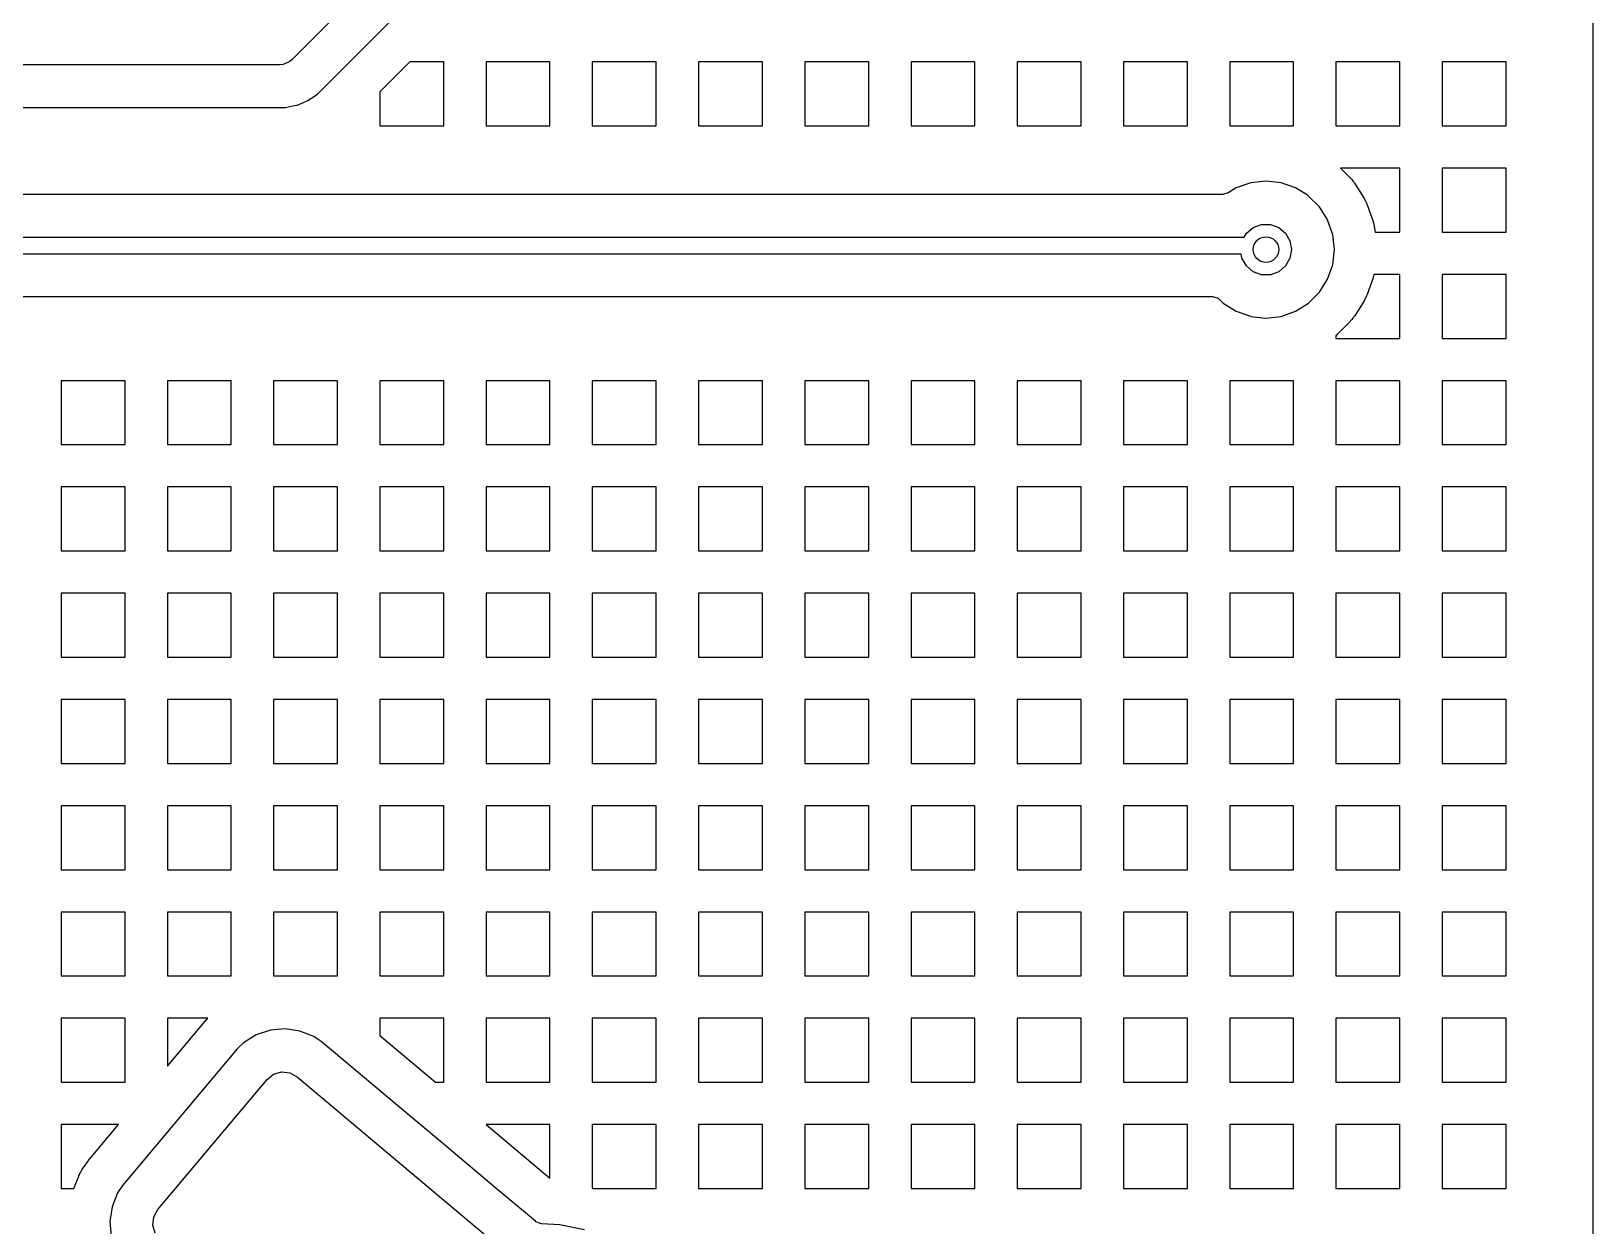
# Model space of a CAD drawing. Extents: x 2.49 to 8.57, y -5.87 to -1.87.
# Drawn here: x 7.847 to 8.57, y -4.978 to -4.425 of the extents above; entities that cross this region are included whole.
import ezdxf

# ---------------------------------------------------------------- set-up
doc = ezdxf.new("R2010")
doc.units = 0
doc.header["$MEASUREMENT"] = 0
doc.layers.add('BLACK', color=7, linetype='CONTINUOUS')

msp = doc.modelspace()

# ---------------------------------------------------------------- linework, layer by layer
at = {"layer": 'BLACK', "linetype": 'CONTINUOUS'}
for p, q in [((8.57006, -2.62723), (8.57006, -5.33301)), ((8.00321, -4.40253), (7.96738, -4.43836)), ((7.98047, -4.45314), (8.01392, -4.41969)), ((7.96181, -4.44066), (7.54465, -4.44066)), ((7.96335, -4.44051), (7.96181, -4.44066)), ((7.96619, -4.43934), (7.96335, -4.44051)), ((7.96738, -4.43836), (7.96619, -4.43934)), ((8.02204, -4.43929), (8.0082, -4.45314)), ((8.0378, -4.43929), (8.02204, -4.43929)), ((8.0378, -4.4689), (8.0378, -4.43929)), ((8.08701, -4.43929), (8.05741, -4.43929)), ((8.05741, -4.43929), (8.05741, -4.4689)), ((8.08701, -4.4689), (8.08701, -4.43929)), ((8.13623, -4.43929), (8.10662, -4.43929)), ((8.10662, -4.43929), (8.10662, -4.4689)), ((8.13623, -4.4689), (8.13623, -4.43929)), ((8.18544, -4.43929), (8.15583, -4.43929)), ((8.15583, -4.43929), (8.15583, -4.4689)), ((8.18544, -4.4689), (8.18544, -4.43929)), ((8.23465, -4.43929), (8.20505, -4.43929)), ((8.20505, -4.43929), (8.20505, -4.4689)), ((8.23465, -4.4689), (8.23465, -4.43929)), ((8.28386, -4.43929), (8.25426, -4.43929)), ((8.25426, -4.43929), (8.25426, -4.4689)), ((8.28386, -4.4689), (8.28386, -4.43929)), ((8.33308, -4.43929), (8.30347, -4.43929)), ((8.30347, -4.43929), (8.30347, -4.4689)), ((8.33308, -4.4689), (8.33308, -4.43929)), ((8.38229, -4.43929), (8.35268, -4.43929)), ((8.35268, -4.43929), (8.35268, -4.4689)), ((8.38229, -4.4689), (8.38229, -4.43929)), ((8.4315, -4.43929), (8.4019, -4.43929)), ((8.4019, -4.43929), (8.4019, -4.4689)), ((8.4315, -4.4689), (8.4315, -4.43929)), ((8.48071, -4.43929), (8.45111, -4.43929)), ((8.45111, -4.43929), (8.45111, -4.4689)), ((8.48071, -4.4689), (8.48071, -4.43929)), ((8.52993, -4.43929), (8.50032, -4.43929)), ((8.50032, -4.43929), (8.50032, -4.4689)), ((8.52993, -4.4689), (8.52993, -4.43929)), ((7.97487, -4.45723), (7.97939, -4.45421)), ((7.97939, -4.45421), (7.98047, -4.45314)), ((8.0082, -4.45314), (8.0082, -4.4689)), ((7.54193, -4.46037), (7.96453, -4.46037)), ((7.96453, -4.46037), (7.9687, -4.45954)), ((7.9687, -4.45954), (7.96986, -4.45931)), ((7.96986, -4.45931), (7.97283, -4.45808)), ((7.97283, -4.45808), (7.97487, -4.45723)), ((7.97487, -4.45723), (7.97487, -4.45723)), ((7.97487, -4.45723), (7.97487, -4.45723)), ((8.0082, -4.4689), (8.0378, -4.4689)), ((8.05741, -4.4689), (8.08701, -4.4689)), ((8.10662, -4.4689), (8.13623, -4.4689)), ((8.15583, -4.4689), (8.18544, -4.4689)), ((8.20505, -4.4689), (8.23465, -4.4689)), ((8.25426, -4.4689), (8.28386, -4.4689)), ((8.30347, -4.4689), (8.33308, -4.4689)), ((8.35268, -4.4689), (8.38229, -4.4689)), ((8.4019, -4.4689), (8.4315, -4.4689)), ((8.45111, -4.4689), (8.48071, -4.4689)), ((8.50032, -4.4689), (8.52993, -4.4689)), ((8.48071, -4.4885), (8.45324, -4.4885)), ((8.45324, -4.4885), (8.45771, -4.49297)), ((8.48071, -4.51811), (8.48071, -4.4885)), ((8.52993, -4.4885), (8.50032, -4.4885)), ((8.50032, -4.4885), (8.50032, -4.51811)), ((8.52993, -4.51811), (8.52993, -4.4885)), ((8.4049, -4.49765), (8.40121, -4.49997)), ((8.4116, -4.4953), (8.4049, -4.49765)), ((8.41866, -4.4945), (8.4116, -4.4953)), ((8.4116, -4.4953), (8.4116, -4.4953)), ((8.42572, -4.4953), (8.41866, -4.4945)), ((8.41866, -4.4945), (8.41866, -4.4945)), ((8.43242, -4.49765), (8.42572, -4.4953)), ((8.42572, -4.4953), (8.42572, -4.4953)), ((8.43787, -4.50107), (8.43242, -4.49765)), ((8.45771, -4.49297), (8.4579, -4.49317)), ((8.4579, -4.49317), (8.45827, -4.49358)), ((8.45827, -4.49358), (8.45844, -4.49379)), ((8.45844, -4.49379), (8.45913, -4.49465)), ((8.45913, -4.49465), (8.45929, -4.49487)), ((8.45929, -4.49487), (8.45961, -4.49532)), ((8.45961, -4.49532), (8.45977, -4.49555)), ((8.45977, -4.49555), (8.46413, -4.50249)), ((8.39861, -4.50071), (7.67988, -4.50071)), ((8.40121, -4.49997), (8.39861, -4.50071)), ((8.43844, -4.50142), (8.43787, -4.50107)), ((8.44346, -4.50645), (8.43844, -4.50142)), ((8.44497, -4.50885), (8.44346, -4.50645)), ((8.46413, -4.50249), (8.46427, -4.50273)), ((8.46427, -4.50273), (8.46454, -4.50321)), ((8.46454, -4.50321), (8.46466, -4.50346)), ((8.46466, -4.50346), (8.46514, -4.50445)), ((8.46514, -4.50445), (8.46525, -4.5047)), ((8.46525, -4.5047), (8.46546, -4.50521)), ((8.46546, -4.50521), (8.46556, -4.50546)), ((8.46556, -4.50546), (8.46827, -4.51321)), ((8.44705, -4.51216), (8.44497, -4.50885)), ((8.44724, -4.51246), (8.44705, -4.51216)), ((8.44891, -4.51724), (8.44724, -4.51246)), ((8.46827, -4.51321), (8.46835, -4.51347)), ((8.46835, -4.51347), (8.46851, -4.514)), ((7.66807, -4.52042), (8.40858, -4.52042)), ((8.40858, -4.52042), (8.40961, -4.51863)), ((8.40961, -4.51863), (8.41276, -4.51599)), ((8.41276, -4.51599), (8.41661, -4.51459)), ((8.41661, -4.51459), (8.42071, -4.51459)), ((8.42071, -4.51459), (8.42457, -4.51599)), ((8.42457, -4.51599), (8.42771, -4.51863)), ((8.42771, -4.51863), (8.42976, -4.52218)), ((8.44958, -4.51916), (8.44891, -4.51724)), ((8.45038, -4.52622), (8.44958, -4.51916)), ((8.44958, -4.51916), (8.44958, -4.51916)), ((8.46851, -4.514), (8.46857, -4.51426)), ((8.46857, -4.51426), (8.46882, -4.51534)), ((8.46882, -4.51534), (8.46887, -4.51561)), ((8.46887, -4.51561), (8.46897, -4.51615)), ((8.46897, -4.51615), (8.469, -4.51642)), ((8.469, -4.51642), (8.46919, -4.51811)), ((8.46919, -4.51811), (8.48071, -4.51811)), ((8.50032, -4.51811), (8.52993, -4.51811)), ((8.42976, -4.52218), (8.43047, -4.52622)), ((8.43047, -4.52622), (8.42976, -4.53026)), ((8.44958, -4.53328), (8.45038, -4.52622)), ((8.45038, -4.52622), (8.45038, -4.52622)), ((8.40722, -4.52829), (7.66807, -4.52829)), ((8.40756, -4.53026), (8.40722, -4.52829)), ((8.40961, -4.53381), (8.40756, -4.53026)), ((8.41276, -4.53645), (8.40961, -4.53381)), ((8.42771, -4.53381), (8.42457, -4.53645)), ((8.42976, -4.53026), (8.42771, -4.53381)), ((8.44724, -4.53998), (8.44958, -4.53328)), ((8.44958, -4.53328), (8.44958, -4.53328)), ((8.41661, -4.53785), (8.41276, -4.53645)), ((8.42071, -4.53785), (8.41661, -4.53785)), ((8.42457, -4.53645), (8.42071, -4.53785)), ((8.44346, -4.54599), (8.44724, -4.53998)), ((8.46827, -4.53923), (8.46556, -4.54698)), ((8.46835, -4.53897), (8.46827, -4.53923)), ((8.46851, -4.53844), (8.46835, -4.53897)), ((8.46857, -4.53818), (8.46851, -4.53844)), ((8.46868, -4.53772), (8.46857, -4.53818)), ((8.48071, -4.53772), (8.46868, -4.53772)), ((8.48071, -4.56732), (8.48071, -4.53772)), ((8.52993, -4.53772), (8.50032, -4.53772)), ((8.50032, -4.53772), (8.50032, -4.56732)), ((8.52993, -4.56732), (8.52993, -4.53772)), ((7.67988, -4.548), (8.39385, -4.548)), ((8.39385, -4.548), (8.39649, -4.54877)), ((8.39649, -4.54877), (8.3973, -4.54943)), ((8.3973, -4.54943), (8.39889, -4.55102)), ((8.43844, -4.55102), (8.44346, -4.54599)), ((8.46427, -4.54971), (8.46413, -4.54995)), ((8.46454, -4.54923), (8.46427, -4.54971)), ((8.46466, -4.54898), (8.46454, -4.54923)), ((8.46514, -4.54799), (8.46466, -4.54898)), ((8.46525, -4.54774), (8.46514, -4.54799)), ((8.46546, -4.54723), (8.46525, -4.54774)), ((8.46556, -4.54698), (8.46546, -4.54723)), ((8.39889, -4.55102), (8.40157, -4.5527)), ((8.40157, -4.5527), (8.40482, -4.55475)), ((8.40482, -4.55475), (8.4049, -4.55479)), ((8.4049, -4.55479), (8.41155, -4.55712)), ((8.41155, -4.55712), (8.4116, -4.55714)), ((8.42572, -4.55714), (8.43242, -4.55479)), ((8.43242, -4.55479), (8.43844, -4.55102)), ((8.45961, -4.55712), (8.45929, -4.55757)), ((8.45977, -4.55689), (8.45961, -4.55712)), ((8.46413, -4.54995), (8.45977, -4.55689)), ((8.4116, -4.55714), (8.4116, -4.55714)), ((8.4116, -4.55714), (8.41866, -4.55793)), ((8.41866, -4.55793), (8.42572, -4.55714)), ((8.41866, -4.55793), (8.41866, -4.55793)), ((8.41866, -4.55793), (8.41866, -4.55793)), ((8.42572, -4.55714), (8.42572, -4.55714)), ((8.42572, -4.55714), (8.42572, -4.55714)), ((8.45771, -4.55947), (8.45191, -4.56527)), ((8.4579, -4.55927), (8.45771, -4.55947)), ((8.45827, -4.55886), (8.4579, -4.55927)), ((8.45844, -4.55865), (8.45827, -4.55886)), ((8.45913, -4.55779), (8.45844, -4.55865)), ((8.45929, -4.55757), (8.45913, -4.55779)), ((8.4513, -4.56582), (8.45111, -4.56599)), ((8.45111, -4.56599), (8.45111, -4.56732)), ((8.45111, -4.56732), (8.48071, -4.56732)), ((8.45171, -4.56546), (8.4513, -4.56582)), ((8.45191, -4.56527), (8.45171, -4.56546)), ((8.50032, -4.56732), (8.52993, -4.56732)), ((7.89016, -4.58693), (7.86056, -4.58693)), ((7.86056, -4.58693), (7.86056, -4.61654)), ((7.89016, -4.61654), (7.89016, -4.58693)), ((7.93938, -4.58693), (7.90977, -4.58693)), ((7.90977, -4.58693), (7.90977, -4.61654)), ((7.93938, -4.61654), (7.93938, -4.58693)), ((7.98859, -4.58693), (7.95898, -4.58693)), ((7.95898, -4.58693), (7.95898, -4.61654)), ((7.98859, -4.61654), (7.98859, -4.58693)), ((8.0378, -4.58693), (8.0082, -4.58693)), ((8.0082, -4.58693), (8.0082, -4.61654)), ((8.0378, -4.61654), (8.0378, -4.58693)), ((8.08701, -4.58693), (8.05741, -4.58693)), ((8.05741, -4.58693), (8.05741, -4.61654)), ((8.08701, -4.61654), (8.08701, -4.58693)), ((8.13623, -4.58693), (8.10662, -4.58693)), ((8.10662, -4.58693), (8.10662, -4.61654)), ((8.13623, -4.61654), (8.13623, -4.58693)), ((8.18544, -4.58693), (8.15583, -4.58693)), ((8.15583, -4.58693), (8.15583, -4.61654)), ((8.18544, -4.61654), (8.18544, -4.58693)), ((8.23465, -4.58693), (8.20505, -4.58693)), ((8.20505, -4.58693), (8.20505, -4.61654)), ((8.23465, -4.61654), (8.23465, -4.58693)), ((8.28386, -4.58693), (8.25426, -4.58693)), ((8.25426, -4.58693), (8.25426, -4.61654)), ((8.28386, -4.61654), (8.28386, -4.58693)), ((8.33308, -4.58693), (8.30347, -4.58693)), ((8.30347, -4.58693), (8.30347, -4.61654)), ((8.33308, -4.61654), (8.33308, -4.58693)), ((8.38229, -4.58693), (8.35268, -4.58693)), ((8.35268, -4.58693), (8.35268, -4.61654)), ((8.38229, -4.61654), (8.38229, -4.58693)), ((8.4315, -4.58693), (8.4019, -4.58693)), ((8.4019, -4.58693), (8.4019, -4.61654)), ((8.4315, -4.61654), (8.4315, -4.58693)), ((8.48071, -4.58693), (8.45111, -4.58693)), ((8.45111, -4.58693), (8.45111, -4.61654)), ((8.48071, -4.61654), (8.48071, -4.58693)), ((8.52993, -4.58693), (8.50032, -4.58693)), ((8.50032, -4.58693), (8.50032, -4.61654)), ((8.52993, -4.61654), (8.52993, -4.58693)), ((7.86056, -4.61654), (7.89016, -4.61654)), ((7.90977, -4.61654), (7.93938, -4.61654)), ((7.95898, -4.61654), (7.98859, -4.61654)), ((8.0082, -4.61654), (8.0378, -4.61654)), ((8.05741, -4.61654), (8.08701, -4.61654)), ((8.10662, -4.61654), (8.13623, -4.61654)), ((8.15583, -4.61654), (8.18544, -4.61654)), ((8.20505, -4.61654), (8.23465, -4.61654)), ((8.25426, -4.61654), (8.28386, -4.61654)), ((8.30347, -4.61654), (8.33308, -4.61654)), ((8.35268, -4.61654), (8.38229, -4.61654)), ((8.4019, -4.61654), (8.4315, -4.61654)), ((8.45111, -4.61654), (8.48071, -4.61654)), ((8.50032, -4.61654), (8.52993, -4.61654)), ((7.89016, -4.63614), (7.86056, -4.63614)), ((7.86056, -4.63614), (7.86056, -4.66575)), ((7.89016, -4.66575), (7.89016, -4.63614)), ((7.93938, -4.63614), (7.90977, -4.63614)), ((7.90977, -4.63614), (7.90977, -4.66575)), ((7.93938, -4.66575), (7.93938, -4.63614)), ((7.98859, -4.63614), (7.95898, -4.63614)), ((7.95898, -4.63614), (7.95898, -4.66575)), ((7.98859, -4.66575), (7.98859, -4.63614)), ((8.0378, -4.63614), (8.0082, -4.63614)), ((8.0082, -4.63614), (8.0082, -4.66575)), ((8.0378, -4.66575), (8.0378, -4.63614)), ((8.08701, -4.63614), (8.05741, -4.63614)), ((8.05741, -4.63614), (8.05741, -4.66575)), ((8.08701, -4.66575), (8.08701, -4.63614)), ((8.13623, -4.63614), (8.10662, -4.63614)), ((8.10662, -4.63614), (8.10662, -4.66575)), ((8.13623, -4.66575), (8.13623, -4.63614)), ((8.18544, -4.63614), (8.15583, -4.63614)), ((8.15583, -4.63614), (8.15583, -4.66575)), ((8.18544, -4.66575), (8.18544, -4.63614)), ((8.23465, -4.63614), (8.20505, -4.63614)), ((8.20505, -4.63614), (8.20505, -4.66575)), ((8.23465, -4.66575), (8.23465, -4.63614)), ((8.28386, -4.63614), (8.25426, -4.63614)), ((8.25426, -4.63614), (8.25426, -4.66575)), ((8.28386, -4.66575), (8.28386, -4.63614)), ((8.33308, -4.63614), (8.30347, -4.63614)), ((8.30347, -4.63614), (8.30347, -4.66575)), ((8.33308, -4.66575), (8.33308, -4.63614)), ((8.38229, -4.63614), (8.35268, -4.63614)), ((8.35268, -4.63614), (8.35268, -4.66575)), ((8.38229, -4.66575), (8.38229, -4.63614)), ((8.4315, -4.63614), (8.4019, -4.63614)), ((8.4019, -4.63614), (8.4019, -4.66575)), ((8.4315, -4.66575), (8.4315, -4.63614)), ((8.48071, -4.63614), (8.45111, -4.63614)), ((8.45111, -4.63614), (8.45111, -4.66575)), ((8.48071, -4.66575), (8.48071, -4.63614)), ((8.52993, -4.63614), (8.50032, -4.63614)), ((8.50032, -4.63614), (8.50032, -4.66575)), ((8.52993, -4.66575), (8.52993, -4.63614)), ((7.86056, -4.66575), (7.89016, -4.66575)), ((7.90977, -4.66575), (7.93938, -4.66575)), ((7.95898, -4.66575), (7.98859, -4.66575)), ((8.0082, -4.66575), (8.0378, -4.66575)), ((8.05741, -4.66575), (8.08701, -4.66575)), ((8.10662, -4.66575), (8.13623, -4.66575)), ((8.15583, -4.66575), (8.18544, -4.66575)), ((8.20505, -4.66575), (8.23465, -4.66575)), ((8.25426, -4.66575), (8.28386, -4.66575)), ((8.30347, -4.66575), (8.33308, -4.66575)), ((8.35268, -4.66575), (8.38229, -4.66575)), ((8.4019, -4.66575), (8.4315, -4.66575)), ((8.45111, -4.66575), (8.48071, -4.66575)), ((8.50032, -4.66575), (8.52993, -4.66575)), ((7.89016, -4.68535), (7.86056, -4.68535)), ((7.86056, -4.68535), (7.86056, -4.71496)), ((7.89016, -4.71496), (7.89016, -4.68535)), ((7.93938, -4.68535), (7.90977, -4.68535)), ((7.90977, -4.68535), (7.90977, -4.71496)), ((7.93938, -4.71496), (7.93938, -4.68535)), ((7.98859, -4.68535), (7.95898, -4.68535)), ((7.95898, -4.68535), (7.95898, -4.71496)), ((7.98859, -4.71496), (7.98859, -4.68535)), ((8.0378, -4.68535), (8.0082, -4.68535)), ((8.0082, -4.68535), (8.0082, -4.71496)), ((8.0378, -4.71496), (8.0378, -4.68535)), ((8.08701, -4.68535), (8.05741, -4.68535)), ((8.05741, -4.68535), (8.05741, -4.71496)), ((8.08701, -4.71496), (8.08701, -4.68535)), ((8.13623, -4.68535), (8.10662, -4.68535)), ((8.10662, -4.68535), (8.10662, -4.71496)), ((8.13623, -4.71496), (8.13623, -4.68535)), ((8.18544, -4.68535), (8.15583, -4.68535)), ((8.15583, -4.68535), (8.15583, -4.71496)), ((8.18544, -4.71496), (8.18544, -4.68535)), ((8.23465, -4.68535), (8.20505, -4.68535)), ((8.20505, -4.68535), (8.20505, -4.71496)), ((8.23465, -4.71496), (8.23465, -4.68535)), ((8.28386, -4.68535), (8.25426, -4.68535)), ((8.25426, -4.68535), (8.25426, -4.71496)), ((8.28386, -4.71496), (8.28386, -4.68535)), ((8.33308, -4.68535), (8.30347, -4.68535)), ((8.30347, -4.68535), (8.30347, -4.71496)), ((8.33308, -4.71496), (8.33308, -4.68535)), ((8.38229, -4.68535), (8.35268, -4.68535)), ((8.35268, -4.68535), (8.35268, -4.71496)), ((8.38229, -4.71496), (8.38229, -4.68535)), ((8.4315, -4.68535), (8.4019, -4.68535)), ((8.4019, -4.68535), (8.4019, -4.71496)), ((8.4315, -4.71496), (8.4315, -4.68535)), ((8.48071, -4.68535), (8.45111, -4.68535)), ((8.45111, -4.68535), (8.45111, -4.71496)), ((8.48071, -4.71496), (8.48071, -4.68535)), ((8.52993, -4.68535), (8.50032, -4.68535)), ((8.50032, -4.68535), (8.50032, -4.71496)), ((8.52993, -4.71496), (8.52993, -4.68535)), ((7.86056, -4.71496), (7.89016, -4.71496)), ((7.90977, -4.71496), (7.93938, -4.71496)), ((7.95898, -4.71496), (7.98859, -4.71496)), ((8.0082, -4.71496), (8.0378, -4.71496)), ((8.05741, -4.71496), (8.08701, -4.71496)), ((8.10662, -4.71496), (8.13623, -4.71496)), ((8.15583, -4.71496), (8.18544, -4.71496)), ((8.20505, -4.71496), (8.23465, -4.71496)), ((8.25426, -4.71496), (8.28386, -4.71496)), ((8.30347, -4.71496), (8.33308, -4.71496)), ((8.35268, -4.71496), (8.38229, -4.71496)), ((8.4019, -4.71496), (8.4315, -4.71496)), ((8.45111, -4.71496), (8.48071, -4.71496)), ((8.50032, -4.71496), (8.52993, -4.71496)), ((7.89016, -4.73457), (7.86056, -4.73457)), ((7.86056, -4.73457), (7.86056, -4.76417)), ((7.89016, -4.76417), (7.89016, -4.73457)), ((7.93938, -4.73457), (7.90977, -4.73457)), ((7.90977, -4.73457), (7.90977, -4.76417)), ((7.93938, -4.76417), (7.93938, -4.73457)), ((7.98859, -4.73457), (7.95898, -4.73457)), ((7.95898, -4.73457), (7.95898, -4.76417)), ((7.98859, -4.76417), (7.98859, -4.73457)), ((8.0378, -4.73457), (8.0082, -4.73457)), ((8.0082, -4.73457), (8.0082, -4.76417)), ((8.0378, -4.76417), (8.0378, -4.73457)), ((8.08701, -4.73457), (8.05741, -4.73457)), ((8.05741, -4.73457), (8.05741, -4.76417)), ((8.08701, -4.76417), (8.08701, -4.73457)), ((8.13623, -4.73457), (8.10662, -4.73457)), ((8.10662, -4.73457), (8.10662, -4.76417)), ((8.13623, -4.76417), (8.13623, -4.73457)), ((8.18544, -4.73457), (8.15583, -4.73457)), ((8.15583, -4.73457), (8.15583, -4.76417)), ((8.18544, -4.76417), (8.18544, -4.73457)), ((8.23465, -4.73457), (8.20505, -4.73457)), ((8.20505, -4.73457), (8.20505, -4.76417)), ((8.23465, -4.76417), (8.23465, -4.73457)), ((8.28386, -4.73457), (8.25426, -4.73457)), ((8.25426, -4.73457), (8.25426, -4.76417)), ((8.28386, -4.76417), (8.28386, -4.73457)), ((8.33308, -4.73457), (8.30347, -4.73457)), ((8.30347, -4.73457), (8.30347, -4.76417)), ((8.33308, -4.76417), (8.33308, -4.73457)), ((8.38229, -4.73457), (8.35268, -4.73457)), ((8.35268, -4.73457), (8.35268, -4.76417)), ((8.38229, -4.76417), (8.38229, -4.73457)), ((8.4315, -4.73457), (8.4019, -4.73457)), ((8.4019, -4.73457), (8.4019, -4.76417)), ((8.4315, -4.76417), (8.4315, -4.73457)), ((8.48071, -4.73457), (8.45111, -4.73457)), ((8.45111, -4.73457), (8.45111, -4.76417)), ((8.48071, -4.76417), (8.48071, -4.73457)), ((8.52993, -4.73457), (8.50032, -4.73457)), ((8.50032, -4.73457), (8.50032, -4.76417)), ((8.52993, -4.76417), (8.52993, -4.73457)), ((7.86056, -4.76417), (7.89016, -4.76417)), ((7.90977, -4.76417), (7.93938, -4.76417)), ((7.95898, -4.76417), (7.98859, -4.76417)), ((8.0082, -4.76417), (8.0378, -4.76417)), ((8.05741, -4.76417), (8.08701, -4.76417)), ((8.10662, -4.76417), (8.13623, -4.76417)), ((8.15583, -4.76417), (8.18544, -4.76417)), ((8.20505, -4.76417), (8.23465, -4.76417)), ((8.25426, -4.76417), (8.28386, -4.76417)), ((8.30347, -4.76417), (8.33308, -4.76417)), ((8.35268, -4.76417), (8.38229, -4.76417)), ((8.4019, -4.76417), (8.4315, -4.76417)), ((8.45111, -4.76417), (8.48071, -4.76417)), ((8.50032, -4.76417), (8.52993, -4.76417)), ((7.89016, -4.78378), (7.86056, -4.78378)), ((7.86056, -4.78378), (7.86056, -4.81339)), ((7.89016, -4.81339), (7.89016, -4.78378)), ((7.93938, -4.78378), (7.90977, -4.78378)), ((7.90977, -4.78378), (7.90977, -4.81339)), ((7.93938, -4.81339), (7.93938, -4.78378)), ((7.98859, -4.78378), (7.95898, -4.78378)), ((7.95898, -4.78378), (7.95898, -4.81339)), ((7.98859, -4.81339), (7.98859, -4.78378)), ((8.0378, -4.78378), (8.0082, -4.78378)), ((8.0082, -4.78378), (8.0082, -4.81339)), ((8.0378, -4.81339), (8.0378, -4.78378)), ((8.08701, -4.78378), (8.05741, -4.78378)), ((8.05741, -4.78378), (8.05741, -4.81339)), ((8.08701, -4.81339), (8.08701, -4.78378)), ((8.13623, -4.78378), (8.10662, -4.78378)), ((8.10662, -4.78378), (8.10662, -4.81339)), ((8.13623, -4.81339), (8.13623, -4.78378)), ((8.18544, -4.78378), (8.15583, -4.78378)), ((8.15583, -4.78378), (8.15583, -4.81339)), ((8.18544, -4.81339), (8.18544, -4.78378)), ((8.23465, -4.78378), (8.20505, -4.78378)), ((8.20505, -4.78378), (8.20505, -4.81339)), ((8.23465, -4.81339), (8.23465, -4.78378)), ((8.28386, -4.78378), (8.25426, -4.78378)), ((8.25426, -4.78378), (8.25426, -4.81339)), ((8.28386, -4.81339), (8.28386, -4.78378)), ((8.33308, -4.78378), (8.30347, -4.78378)), ((8.30347, -4.78378), (8.30347, -4.81339)), ((8.33308, -4.81339), (8.33308, -4.78378)), ((8.38229, -4.78378), (8.35268, -4.78378)), ((8.35268, -4.78378), (8.35268, -4.81339)), ((8.38229, -4.81339), (8.38229, -4.78378)), ((8.4315, -4.78378), (8.4019, -4.78378)), ((8.4019, -4.78378), (8.4019, -4.81339)), ((8.4315, -4.81339), (8.4315, -4.78378)), ((8.48071, -4.78378), (8.45111, -4.78378)), ((8.45111, -4.78378), (8.45111, -4.81339)), ((8.48071, -4.81339), (8.48071, -4.78378)), ((8.52993, -4.78378), (8.50032, -4.78378)), ((8.50032, -4.78378), (8.50032, -4.81339)), ((8.52993, -4.81339), (8.52993, -4.78378)), ((7.86056, -4.81339), (7.89016, -4.81339)), ((7.90977, -4.81339), (7.93938, -4.81339)), ((7.95898, -4.81339), (7.98859, -4.81339)), ((8.0082, -4.81339), (8.0378, -4.81339)), ((8.05741, -4.81339), (8.08701, -4.81339)), ((8.10662, -4.81339), (8.13623, -4.81339)), ((8.15583, -4.81339), (8.18544, -4.81339)), ((8.20505, -4.81339), (8.23465, -4.81339)), ((8.25426, -4.81339), (8.28386, -4.81339)), ((8.30347, -4.81339), (8.33308, -4.81339)), ((8.35268, -4.81339), (8.38229, -4.81339)), ((8.4019, -4.81339), (8.4315, -4.81339)), ((8.45111, -4.81339), (8.48071, -4.81339)), ((8.50032, -4.81339), (8.52993, -4.81339)), ((7.89016, -4.83299), (7.86056, -4.83299)), ((7.86056, -4.83299), (7.86056, -4.8626)), ((7.89016, -4.8626), (7.89016, -4.83299)), ((7.93938, -4.83299), (7.90977, -4.83299)), ((7.90977, -4.83299), (7.90977, -4.8626)), ((7.93938, -4.8626), (7.93938, -4.83299)), ((7.98859, -4.83299), (7.95898, -4.83299)), ((7.95898, -4.83299), (7.95898, -4.8626)), ((7.98859, -4.8626), (7.98859, -4.83299)), ((8.0378, -4.83299), (8.0082, -4.83299)), ((8.0082, -4.83299), (8.0082, -4.8626)), ((8.0378, -4.8626), (8.0378, -4.83299)), ((8.08701, -4.83299), (8.05741, -4.83299)), ((8.05741, -4.83299), (8.05741, -4.8626)), ((8.08701, -4.8626), (8.08701, -4.83299)), ((8.13623, -4.83299), (8.10662, -4.83299)), ((8.10662, -4.83299), (8.10662, -4.8626)), ((8.13623, -4.8626), (8.13623, -4.83299)), ((8.18544, -4.83299), (8.15583, -4.83299)), ((8.15583, -4.83299), (8.15583, -4.8626)), ((8.18544, -4.8626), (8.18544, -4.83299)), ((8.23465, -4.83299), (8.20505, -4.83299)), ((8.20505, -4.83299), (8.20505, -4.8626)), ((8.23465, -4.8626), (8.23465, -4.83299)), ((8.28386, -4.83299), (8.25426, -4.83299)), ((8.25426, -4.83299), (8.25426, -4.8626)), ((8.28386, -4.8626), (8.28386, -4.83299)), ((8.33308, -4.83299), (8.30347, -4.83299)), ((8.30347, -4.83299), (8.30347, -4.8626)), ((8.33308, -4.8626), (8.33308, -4.83299)), ((8.38229, -4.83299), (8.35268, -4.83299)), ((8.35268, -4.83299), (8.35268, -4.8626)), ((8.38229, -4.8626), (8.38229, -4.83299)), ((8.4315, -4.83299), (8.4019, -4.83299)), ((8.4019, -4.83299), (8.4019, -4.8626)), ((8.4315, -4.8626), (8.4315, -4.83299)), ((8.48071, -4.83299), (8.45111, -4.83299)), ((8.45111, -4.83299), (8.45111, -4.8626)), ((8.48071, -4.8626), (8.48071, -4.83299)), ((8.52993, -4.83299), (8.50032, -4.83299)), ((8.50032, -4.83299), (8.50032, -4.8626)), ((8.52993, -4.8626), (8.52993, -4.83299)), ((7.86056, -4.8626), (7.89016, -4.8626)), ((7.90977, -4.8626), (7.93938, -4.8626)), ((7.95898, -4.8626), (7.98859, -4.8626)), ((8.0082, -4.8626), (8.0378, -4.8626)), ((8.05741, -4.8626), (8.08701, -4.8626)), ((8.10662, -4.8626), (8.13623, -4.8626)), ((8.15583, -4.8626), (8.18544, -4.8626)), ((8.20505, -4.8626), (8.23465, -4.8626)), ((8.25426, -4.8626), (8.28386, -4.8626)), ((8.30347, -4.8626), (8.33308, -4.8626)), ((8.35268, -4.8626), (8.38229, -4.8626)), ((8.4019, -4.8626), (8.4315, -4.8626)), ((8.45111, -4.8626), (8.48071, -4.8626)), ((8.50032, -4.8626), (8.52993, -4.8626)), ((7.89016, -4.88221), (7.86056, -4.88221)), ((7.86056, -4.88221), (7.86056, -4.91181)), ((7.89016, -4.90438), (7.89016, -4.88221)), ((7.92851, -4.88221), (7.90977, -4.88221)), ((7.90977, -4.88221), (7.90977, -4.90438)), ((7.92803, -4.88269), (7.9282, -4.88251)), ((7.9282, -4.88251), (7.92829, -4.88242)), ((7.92829, -4.88242), (7.92851, -4.88221)), ((8.0378, -4.88221), (8.0082, -4.88221)), ((8.0082, -4.88221), (8.0082, -4.89015)), ((8.0378, -4.91181), (8.0378, -4.88221)), ((8.08701, -4.88221), (8.05741, -4.88221)), ((8.05741, -4.88221), (8.05741, -4.91181)), ((8.08701, -4.91181), (8.08701, -4.88221)), ((8.13623, -4.88221), (8.10662, -4.88221)), ((8.10662, -4.88221), (8.10662, -4.91181)), ((8.13623, -4.91181), (8.13623, -4.88221)), ((8.18544, -4.88221), (8.15583, -4.88221)), ((8.15583, -4.88221), (8.15583, -4.91181)), ((8.18544, -4.91181), (8.18544, -4.88221)), ((8.23465, -4.88221), (8.20505, -4.88221)), ((8.20505, -4.88221), (8.20505, -4.91181)), ((8.23465, -4.91181), (8.23465, -4.88221)), ((8.28386, -4.88221), (8.25426, -4.88221)), ((8.25426, -4.88221), (8.25426, -4.91181)), ((8.28386, -4.91181), (8.28386, -4.88221)), ((8.33308, -4.88221), (8.30347, -4.88221)), ((8.30347, -4.88221), (8.30347, -4.91181)), ((8.33308, -4.91181), (8.33308, -4.88221)), ((8.38229, -4.88221), (8.35268, -4.88221)), ((8.35268, -4.88221), (8.35268, -4.91181)), ((8.38229, -4.91181), (8.38229, -4.88221)), ((8.4315, -4.88221), (8.4019, -4.88221)), ((8.4019, -4.88221), (8.4019, -4.91181)), ((8.4315, -4.91181), (8.4315, -4.88221)), ((8.48071, -4.88221), (8.45111, -4.88221)), ((8.45111, -4.88221), (8.45111, -4.91181)), ((8.48071, -4.91181), (8.48071, -4.88221)), ((8.52993, -4.88221), (8.50032, -4.88221)), ((8.50032, -4.88221), (8.50032, -4.91181)), ((8.52993, -4.91181), (8.52993, -4.88221)), ((7.90977, -4.90438), (7.92727, -4.88352)), ((7.92727, -4.88352), (7.92735, -4.88342)), ((7.92735, -4.88342), (7.92752, -4.88324)), ((7.92752, -4.88324), (7.9276, -4.88314)), ((7.9276, -4.88314), (7.92794, -4.88278)), ((7.92794, -4.88278), (7.92803, -4.88269)), ((7.95093, -4.88985), (7.94505, -4.89348)), ((7.95748, -4.88768), (7.95093, -4.88985)), ((7.95093, -4.88985), (7.95093, -4.88985)), ((7.96436, -4.88708), (7.95748, -4.88768)), ((7.9712, -4.88808), (7.96436, -4.88708)), ((7.97642, -4.89015), (7.9712, -4.88808)), ((7.9712, -4.88808), (7.9712, -4.88808)), ((7.94213, -4.89631), (7.88899, -4.95965)), ((7.94505, -4.89348), (7.94213, -4.89631)), ((7.94213, -4.89631), (7.94213, -4.89631)), ((7.97762, -4.89063), (7.97642, -4.89015)), ((7.97956, -4.89195), (7.97762, -4.89063)), ((7.97762, -4.89063), (7.97762, -4.89063)), ((7.98098, -4.89291), (7.97956, -4.89195)), ((8.02691, -4.93144), (7.98098, -4.89291)), ((8.0082, -4.89015), (8.03401, -4.91181)), ((7.89016, -4.91181), (7.89016, -4.90438)), ((7.90535, -4.9708), (7.95596, -4.91049)), ((7.95596, -4.91049), (7.95895, -4.90808)), ((7.95895, -4.90808), (7.96264, -4.90701)), ((7.96264, -4.90701), (7.96646, -4.90743)), ((7.96646, -4.90743), (7.96983, -4.90927)), ((7.96983, -4.90927), (8.07465, -4.99723)), ((7.86056, -4.91181), (7.89016, -4.91181)), ((8.03401, -4.91181), (8.0378, -4.91181)), ((8.05741, -4.91181), (8.08701, -4.91181)), ((8.10662, -4.91181), (8.13623, -4.91181)), ((8.15583, -4.91181), (8.18544, -4.91181)), ((8.20505, -4.91181), (8.23465, -4.91181)), ((8.25426, -4.91181), (8.28386, -4.91181)), ((8.30347, -4.91181), (8.33308, -4.91181)), ((8.35268, -4.91181), (8.38229, -4.91181)), ((8.4019, -4.91181), (8.4315, -4.91181)), ((8.45111, -4.91181), (8.48071, -4.91181)), ((8.50032, -4.91181), (8.52993, -4.91181)), ((7.88708, -4.93142), (7.86056, -4.93142)), ((7.86056, -4.93142), (7.86056, -4.96102)), ((7.87381, -4.94723), (7.88708, -4.93142)), ((8.03718, -4.94006), (8.02691, -4.93144)), ((8.08701, -4.93142), (8.05741, -4.93142)), ((8.05741, -4.93142), (8.05741, -4.93144)), ((8.05741, -4.93144), (8.08701, -4.95629)), ((8.08701, -4.95629), (8.08701, -4.93142)), ((8.13623, -4.93142), (8.10662, -4.93142)), ((8.10662, -4.93142), (8.10662, -4.96089)), ((8.13623, -4.96102), (8.13623, -4.93142)), ((8.18544, -4.93142), (8.15583, -4.93142)), ((8.15583, -4.93142), (8.15583, -4.96102)), ((8.18544, -4.96102), (8.18544, -4.93142)), ((8.23465, -4.93142), (8.20505, -4.93142)), ((8.20505, -4.93142), (8.20505, -4.96102)), ((8.23465, -4.96102), (8.23465, -4.93142)), ((8.28386, -4.93142), (8.25426, -4.93142)), ((8.25426, -4.93142), (8.25426, -4.96102)), ((8.28386, -4.96102), (8.28386, -4.93142)), ((8.33308, -4.93142), (8.30347, -4.93142)), ((8.30347, -4.93142), (8.30347, -4.96102)), ((8.33308, -4.96102), (8.33308, -4.93142)), ((8.38229, -4.93142), (8.35268, -4.93142)), ((8.35268, -4.93142), (8.35268, -4.96102)), ((8.38229, -4.96102), (8.38229, -4.93142)), ((8.4315, -4.93142), (8.4019, -4.93142)), ((8.4019, -4.93142), (8.4019, -4.96102)), ((8.4315, -4.96102), (8.4315, -4.93142)), ((8.48071, -4.93142), (8.45111, -4.93142)), ((8.45111, -4.93142), (8.45111, -4.96102)), ((8.48071, -4.96102), (8.48071, -4.93142)), ((8.52993, -4.93142), (8.50032, -4.93142)), ((8.50032, -4.93142), (8.50032, -4.96102)), ((8.52993, -4.96102), (8.52993, -4.93142)), ((8.062, -4.96089), (8.03718, -4.94006)), ((7.87319, -4.94802), (7.8735, -4.94763)), ((7.8735, -4.94763), (7.87357, -4.94753)), ((7.87357, -4.94753), (7.87373, -4.94733)), ((7.87373, -4.94733), (7.87381, -4.94723)), ((7.86878, -4.95503), (7.86901, -4.95454)), ((7.86901, -4.95454), (7.86913, -4.95431)), ((7.86913, -4.95431), (7.86963, -4.95336)), ((7.86963, -4.95336), (7.86976, -4.95313)), ((7.86976, -4.95313), (7.87004, -4.95267)), ((7.87004, -4.95267), (7.87018, -4.95244)), ((7.87018, -4.95244), (7.8729, -4.94843)), ((7.8729, -4.94843), (7.87297, -4.94833)), ((7.87297, -4.94833), (7.87312, -4.94812)), ((7.87312, -4.94812), (7.87319, -4.94802)), ((7.86056, -4.96102), (7.86639, -4.96102)), ((7.86639, -4.96102), (7.86868, -4.95528)), ((7.86868, -4.95528), (7.86878, -4.95503)), ((7.88899, -4.95965), (7.8867, -4.96301)), ((8.08023, -4.97619), (8.062, -4.96089)), ((8.10662, -4.96089), (8.10706, -4.96098)), ((8.10706, -4.96098), (8.10722, -4.96101)), ((8.10722, -4.96101), (8.10727, -4.96102)), ((8.10727, -4.96102), (8.13623, -4.96102)), ((8.15583, -4.96102), (8.18544, -4.96102)), ((8.20505, -4.96102), (8.23465, -4.96102)), ((8.25426, -4.96102), (8.28386, -4.96102)), ((8.30347, -4.96102), (8.33308, -4.96102)), ((8.35268, -4.96102), (8.38229, -4.96102)), ((8.4019, -4.96102), (8.4315, -4.96102)), ((8.45111, -4.96102), (8.48071, -4.96102)), ((8.50032, -4.96102), (8.52993, -4.96102)), ((7.88415, -4.96943), (7.88315, -4.97627)), ((7.8867, -4.96301), (7.88415, -4.96943)), ((7.8867, -4.96301), (7.8867, -4.96301)), ((7.88315, -4.97627), (7.88375, -4.98315)), ((7.90308, -4.97799), (7.9035, -4.97417)), ((7.9035, -4.97417), (7.90535, -4.9708)), ((8.08047, -4.97638), (8.08023, -4.97619)), ((8.08305, -4.97732), (8.08047, -4.97638)), ((7.90416, -4.98168), (7.90308, -4.97799)), ((8.09153, -4.97788), (8.08305, -4.97732)), ((8.10292, -4.98015), (8.09153, -4.97788)), ((8.09153, -4.97788), (8.09153, -4.97788)), ((8.09153, -4.97788), (8.09153, -4.97788))]:
    msp.add_line(p, q, dxfattribs=at)
at = {"layer": 'BLACK'}
msp.add_circle((8.41866, -4.52622), 0.00591, dxfattribs=at)

doc.saveas('drawing.dxf')
